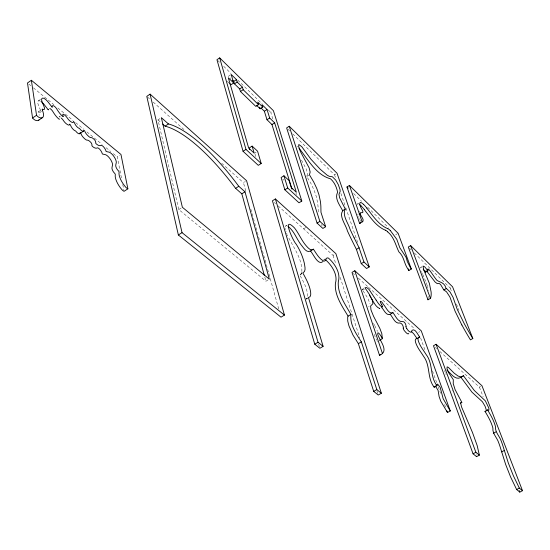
<?xml version="1.0" encoding="UTF-8"?>
<svg xmlns="http://www.w3.org/2000/svg" width="550" height="550" viewBox="0 0 550 550"><rect width="100%" height="100%" fill="white"/><g stroke="black" fill="none" stroke-linecap="round" stroke-linejoin="round"><path stroke-width="0.41" stroke-dasharray="2.75 2.06" d="M357.534 214.507L358.194 214.108M307.594 296.257C307.471 288.447 303.325 281.373 299.606 274.746L302.067 273.247M301.902 271.611C302.136 258.466 293.494 247.631 287.987 236.397M301.806 272.257L301.043 274.079L299.606 274.746M285.299 226.834L285.711 225.988L287.671 224.751M307.312 297.839L306.481 299.062M374.694 334.29L374.935 336.401L376.716 340.223M357.239 204.215L358.683 203.239M318.23 211.977L318.147 208.409A115.273 30.745 57 0 0 317.646 202.964L316.243 196.371L314.091 190.149L311.032 183.666L306.776 176.474L307.498 173.724L306.488 169.544L301.036 159.204M38.28 100.932L40.865 99.144M38.404 111.829L42.323 109.127M40.164 112.241L41.539 111.292M60.438 115.974L59.159 116.848A1.925 0.708 54.6 0 1 59.675 116.909A6.249 2.296 54.7 0 1 60.644 117.535M267.994 279.991L265.966 281.229L178.791 209.55L157.994 119.886L160.002 118.552M230.498 74.896L228.456 76.258L230.808 78.547M121.433 177.884L117.274 156.929L119.735 155.292M272.807 118.917L270.772 112.399L272.085 111.547M254.712 153.037L256.142 152.109M178.791 209.55L181.651 207.714M245.754 190.953L243.451 182.703L245.327 181.507M368.486 306.707L369.215 306.419M421.926 266.688L420.681 267.431L420.496 268.111M306.776 176.474L308.777 175.216M292.689 133.856L334.531 174.824L335.789 174.034M362.34 289.286L364.43 289.486M285.828 225.899L286.681 225.734M303.614 228.855L305.779 227.514M325.373 258.775L323.847 259.696L324.541 259.524M300.548 274.491L301.778 273.742M278.163 205.947L333.066 255.365L334.476 254.506M395.704 234.719L397.506 233.633M305.924 298.939L307.182 298.183M306.35 299.145L307.608 298.389M362.086 289.486L363.825 288.399M414.363 252.986L450.271 288.138L451.419 287.471M418.605 332.372L419.932 331.609M357.431 204.009L358.188 203.947M439.862 351.505L479.442 387.138L480.7 386.437M420.736 267.389L421.451 267.541M297 146.341L297.653 146.822M28.82 84.054L30.8 85.69M33.44 87.862L53.9 104.72M57.867 107.986L73.047 120.491M75.687 122.671L83.607 129.195M86.907 131.911L102.087 144.423M106.047 147.689L110.674 151.491M113.314 153.67L117.274 156.929M157.994 119.886L161.542 123.021M147.421 96.938L149.978 99.227M153.182 102.08L184.553 130.103M221.684 163.261L243.451 182.703M274.347 202.51L275.619 203.651M353.272 273.556L354.537 274.697M358.346 278.128L367.861 286.688M368.493 287.258L414.164 328.377M435.394 347.483L436.672 348.631M282.831 179.149L283.979 180.214M227.363 81.338L229.151 83.064M217.559 60.307L220.007 62.7M223.678 66.296L231.014 73.48M237.744 80.066L262.212 104.019M268.324 110.007L270.772 112.399M287.836 129.106L289.657 130.886M353.657 193.545L361.577 201.307M367.675 207.268L388.396 227.556M409.496 248.215L411.324 250.002M362.251 289.706L362.581 290.132M363.062 290.771L367.778 298.141L370.061 303.903M373.904 324.115L374.557 325.291M359.7 219.395L360.236 220.44M359.212 218.536L358.896 217.944M373.422 323.228L373.663 323.668M374.763 325.669L377.534 331.368M377.169 341.069L377.424 341.543M446.181 374.688L445.851 374.041M358.524 217.229L358.215 216.597M422.737 274.34L426.181 282.452M422.393 273.632L422.091 272.986M445.473 373.244L445.204 372.625M287.801 235.978L287.437 235.153M421.747 272.222L421.451 271.501M360.339 220.667L360.594 221.382M452.389 391.036L452.162 390.473M359.569 211.234L359.776 211.757M287.1 234.348L286.639 233.159M450.271 288.138L451.516 291.321M456.479 304.054L458.961 310.42M479.442 387.138L483.141 396.756M444.806 371.614L444.462 370.569M420.626 337.982L425.246 350.804M432.465 370.844L436.796 382.862M438.24 386.87L440.55 393.284M444.599 404.504L445.754 407.708M426.291 282.755L426.876 284.501M334.531 174.824L335.356 177.244M340.883 193.401L345.579 207.13M345.854 207.934L357.734 242.667M333.066 255.365L335.968 264.351M340.196 277.42L359.748 337.851M376.922 390.94L377.712 393.388M321.578 224.434L322.094 226.036M285.986 231.303L286.103 231.66M295.948 193.022L296.457 194.652M426.958 284.783L427.508 286.674M318.643 344.197L319.371 346.644M254.952 153.856L255.908 157.135M250.827 209.103L278.706 308.921M264.825 277.104L265.966 281.229M427.646 287.189L427.893 288.186M285.526 229.625L285.306 228.449M122.76 184.594L123.922 190.458M476.08 453.819L476.183 454.348M428.319 290.276L428.388 290.709M428.704 296.409A67.801 15.517 58.8 0 1 428.574 297.626M40.501 101.269A7.562 2.805 54.2 0 0 39.325 100.808A7.15 2.654 54.2 0 0 38.486 105.27A41.656 15.826 53.7 0 1 40.301 109.794A4.867 1.822 54.2 0 1 40.233 112.193A3.417 1.279 54.2 0 1 39.902 112.31L39.806 112.31A3.417 1.279 54.2 0 1 38.919 111.953A1.464 0.55 54.2 0 0 38.404 112.681A13.351 5.046 54.1 0 1 39.277 115.314"/><path stroke-width="0.82" d="M407.076 261.092L410.3 267.451A30.828 6.827 59.1 0 0 411.338 269.012L408.877 270.476A30.807 6.882 59.1 0 1 407.839 268.916C403.996 263.505 404.154 256.589 398.874 251.866C395.587 245.169 394.171 237.353 388.066 232.224A32.869 7.562 59 0 0 387.75 231.928M363.481 204.332C357.362 198.646 360.25 207.261 362.154 209.873C365.062 215.291 359.067 210.471 360.023 214.39M407.124 260.693L406.003 257.166L399.843 247.775L396.818 239.381L390.5 230.752A32.89 7.501 59 0 0 390.191 230.457M434.225 386.396L434.211 387.262L436.982 385.701L437.085 384.45L437.594 384.086L440.151 387.255L443.183 398.777L450.278 410.967L447.487 412.521L440.763 401.17L439.106 396.516L438.103 390.445L435.325 385.894M379.459 340.354L382.36 338.669L381.81 333.623L379.878 328.481L373.505 316.14L370.954 309.843L370.631 305.972L372.955 303.662L372.281 300.19L369.579 294.697L364.966 287.746L366.692 287.554L369.071 289.493L376.145 300.142M69.575 124.169L70.414 124.864A4.874 1.767 54.9 0 0 75.632 130.969A4.861 1.76 55 0 0 79.888 133.492M522.5 490.696L519.344 488.098L513.308 475.606L508.317 462.99L503.078 446.401A39.181 9.13 60.8 0 0 501.394 441.485C499.703 436.116 494.945 432.451 495.481 426.58C493.879 420.606 490.765 415.174 487.568 409.922L484.997 411.345C488.187 416.591 491.294 422.022 492.882 427.996C492.312 433.868 497.09 437.504 498.747 442.881A39.16 9.199 60.8 0 1 500.424 447.796L505.649 464.42L510.62 477.036L516.643 489.527L519.805 492.119L522.5 490.696L481.958 385.736L436.095 344.259L433.476 345.757L473.062 453.798L476.554 456.665L479.359 455.146L477.146 445.486L472.436 432.389L461.587 407.014L460.659 403.164L460.976 402.401L461.849 402.401L460.501 403.15M360.704 222.53L360.25 223.183A29.892 7.171 58.2 0 1 359.604 223.41L346.954 186.986L349.442 185.433L398.111 233.269L411.338 269.019M406.051 326.542C406.257 324.624 404.491 321.076 402.428 321.585C397.684 322.114 395.478 315.673 392.92 312.634L390.184 314.243C392.714 317.157 395.196 324.328 399.974 322.981C401.961 323.249 403.535 326.129 403.329 328.123M323.022 261.511C317.989 265.987 313.239 253.742 310.468 250.979L313.404 249.184C316.216 253.309 318.711 258.163 323.146 260.789C326.37 262.735 325.483 256.341 328.412 258.074C334.696 263.464 340.931 273.137 338.339 281.483C337.178 293.363 345.352 304.645 350.996 314.511C349.587 324.493 356.194 333.836 361.371 341.887L376.819 389.599L381.356 393.25L378.242 395.024L373.697 391.38L358.346 343.647L352.997 335.108L348.947 325.854L347.724 321.062L347.676 317.398L348.081 316.147L351.058 314.387M392.92 312.634C388.747 314.683 385.921 306.859 383.439 304.432C381.576 300.678 378.283 299.544 381.693 304.755M390.122 314.346C386.272 316.161 383.673 309.334 381.391 307.093M380.387 354.482L379.521 355.314L352 272.415L354.791 270.738L421.252 330.839L450.278 410.967M487.568 409.922L488.888 410.107L488.861 408.114L485.334 400.847L474.231 390.39L463.464 375.76L461.292 376.984L458.074 376.062L454.128 373.12L448.429 367.448L447.136 366.877L446.992 368.61L448.429 372.377L453.31 379.679L453.228 383.666L455.07 389.538L461.849 402.401M463.464 375.76L460.652 377.472M313.404 249.184C310.674 251.384 307.794 247.507 306.089 245.671C301.4 240.268 298.87 233.427 294.429 227.865C281.284 214.803 293.102 241.354 296.189 244.145C299.853 249.989 302.713 256.389 304.301 263.113C304.666 266.062 306.508 271.466 302.803 272.869C305.745 278.327 309.224 284.467 310.441 290.929C310.757 292.971 311.486 297.289 308.44 297.426L323.111 346.363L319.859 348.274L314.758 344.19L272.436 200.791L275.392 198.935L335.892 253.653L381.356 393.25M310.386 251.068C306.391 253.234 303.339 247.335 301.111 244.853C296.519 238.831 294.154 230.972 287.946 226.27M460.536 377.596C455.132 380.49 450.512 373.058 446.93 370.04M379.569 308.454C375.506 306.928 373.484 301.434 371.092 297.935M80.499 132.811L80.877 133.43A4.235 1.533 55.1 0 0 82.926 136.957A9.529 3.431 55.1 0 0 85.188 139.191A5.376 1.939 55.1 0 0 87.258 140.14A6.091 2.207 55.3 0 1 90.784 142.368A1.877 0.674 55.3 0 1 91.726 143.894A3.692 1.334 55.3 0 1 91.85 145.523L92.269 146.224A8.635 3.101 55.3 0 0 95.026 147.984A12.739 4.572 55.2 0 0 97.185 147.936A4.132 1.485 55.5 0 1 100.258 149.903A4.764 1.712 55.5 0 1 102.334 153.959A60.294 21.182 54.8 0 0 105.064 154.571A7.129 2.558 55.7 0 1 109.814 158.455A6.738 2.413 55.7 0 1 112.475 165.495A37.407 13.344 56.4 0 0 111.98 167.97A4.537 1.629 55.9 0 0 112.956 171.084A3.162 1.134 55.9 0 0 113.389 171.806L113.513 171.978A3.162 1.134 55.9 0 0 114.421 173.051A1.368 0.495 55.9 0 1 115.314 174.852A12.292 4.421 56.1 0 0 121.688 189.379A5.156 1.863 56.2 0 0 124.094 191.297L127.875 188.822L120.966 154.481L31.371 80.266L27.5 82.968L32.567 118.002A5.582 2.118 54.2 0 0 35.324 120.209A13.351 5.046 54.1 0 0 38.981 119.9M32.567 118.002L36.541 115.266L31.371 80.266M38.493 120.34L42.446 117.624M79.688 133.719L83.483 131.147M150.095 94.132L146.781 96.367L178.365 234.981L281.009 317.171L284.453 315.102L246.579 180.709L150.095 94.132L182.036 232.65L284.453 315.102M256.733 105.504L260.102 108.79L262.776 107.044L262.034 104.631L267.032 109.519L269.665 117.996L274.636 122.829L296.347 192.273L291.239 187.529L289.08 180.572L283.931 175.773L281.112 177.554L284.845 189.771L299.001 202.799L301.812 201.039L273.405 110.694L219.67 57.881L216.947 59.709L243.059 151.298L258.308 165.344L261.202 163.488L257.579 151.188L252.127 146.108L249.246 147.964L249.7 149.524M162.724 124.059L165.096 126.149L168.424 123.936A125.593 40.48 57.7 0 1 238.796 186.306L245.004 191.806L269.349 279.166L182.366 207.261L161.343 117.659L168.424 123.936M262.776 107.044L257.723 102.108L258.507 104.672L255.819 106.425L240.46 91.513L239.704 88.942L234.458 83.841L233.75 81.414L236.466 79.612L231.179 74.442L233.674 82.981L230.938 84.796L229.742 83.641M234.458 83.841L237.181 82.039L236.466 79.612M239.704 88.942L242.413 87.148L237.181 82.039M240.46 91.513L243.176 89.719L242.413 87.148M292.009 189.131L271.961 124.554L266.984 119.728L264.371 111.251L267.032 109.519M266.984 119.728L269.665 117.996M271.961 124.554L274.636 122.829M243.059 151.298L245.981 149.414L219.67 57.881M289.224 126.246L286.626 127.923L317.075 223.121L322.871 228.442L325.655 226.731L320.973 212.307L320.877 206.718A115.349 30.504 57 0 0 320.361 201.279L318.945 194.686L316.779 188.471L313.706 181.981L309.451 174.79L310.159 172.047L309.134 167.867L300.266 151.236L298.643 146.403L298.829 144.485L301.778 146.699L310.881 159.149L320.32 169.338L327.058 175.093L329.271 176.33L332.365 176.742L335.713 180.07L338.284 184.601L340.051 189.654L340.147 191.572L338.972 194.274L339.563 197.663L345.249 209.014C336.421 213.317 345.923 224.503 347.366 230.801A100.904 23.705 59 0 0 351.464 239.456L356.421 249.411L361.247 263.636L366.568 268.517L369.263 266.901L337.047 173.25L289.224 126.246L319.873 221.403L325.655 226.731M165.096 126.149A125.489 40.796 57.7 0 1 235.606 188.341L238.796 186.306M264.371 275.461L241.828 193.827L245.004 191.806M178.365 234.981L182.036 232.65M284.845 189.771L287.691 187.976L283.931 175.773M317.075 223.121L319.873 221.403M359.611 223.41L362.168 221.849A29.913 7.116 58.2 0 0 362.814 221.629C364.327 218.976 360.628 216.349 360.216 213.702M356.421 249.411L359.095 247.789L354.124 237.834M361.247 263.636L363.956 262.006L369.263 266.901M461.89 325.002A62.205 12.808 59.8 0 0 470.449 339.866L472.828 338.511L452.567 286.798L410.658 245.603L408.279 247.026L427.982 299.798L430.451 298.361A67.836 15.393 58.8 0 0 431.111 291.988L429.378 283.36L423.541 269.287L423.039 266.035L424.786 266.915L427.934 270.813L425.556 272.216L423.191 269.163M314.758 344.19L318.024 342.272L323.111 346.363M426.559 270.868L435.078 281.999L437.277 283.656L439.23 283.484L440.598 284.536L443.747 289.864L446.518 288.578L449.969 291.878L453.007 297.227L457.277 309.451L464.241 323.641A62.232 12.705 59.8 0 0 472.835 338.511M358.346 343.647L361.371 341.887M379.521 355.314C389.696 351.285 379.658 340.794 377.712 334.29C377.121 329.526 382.016 337.418 382.36 338.669M417.739 338.161L419.746 336.999C417.801 335.053 415.36 327.993 412.019 330.275C411.854 334.792 407.743 330.454 406.78 328.584M373.697 391.38L376.819 389.599M345.249 209.014C341.942 215.339 348.232 222.984 350.02 229.178A100.959 23.519 59 0 0 354.131 237.834M493.288 433.324L495.908 431.894M473.062 453.798L475.874 452.272L479.359 455.146M501.683 451.887L504.322 450.464M516.643 489.527L519.344 488.098M485.953 411.716L484.997 411.345M443.747 289.864L446.552 291.844L449.921 297.014L455.056 311.135L461.869 325.002M416.9 338.525C413.951 338.752 415.724 342.815 416.377 344.472C418.131 348.782 421.183 352.351 423.562 356.311C430.602 365.509 426.958 378.077 434.211 387.262M419.746 336.999C416.666 336.923 418.344 341.158 419.024 342.774C420.757 347.071 423.768 350.639 426.154 354.558C433.311 363.791 429.715 376.447 436.982 385.701M385.454 230.23C376.138 226.456 370.418 217.278 364.361 209.694M387.894 228.745C378.599 224.936 372.9 215.758 366.843 208.175M325.641 259.889C331.843 265.313 338.078 274.924 335.424 283.243C334.269 295.061 342.155 306.343 348.081 316.147M411.249 331.375L413.669 333.712L417.065 338.546M359.397 204.511L360.999 205.858M235.606 188.341L241.828 193.827M245.981 149.414L261.202 163.488M287.691 187.976L301.812 201.039M233.674 82.981L228.326 77.777L248.662 148.019L254.183 153.141L252.127 146.108M243.176 89.719L258.507 104.672M232.574 80.266L233.75 81.414M261.037 107.999L264.371 111.251M346.954 186.986L348.171 188.176M298.925 148.088C307.876 159.218 316.119 174.989 330.488 178.791C334.393 182.174 336.648 187.241 337.631 192.232C334.304 198.461 339.762 205.095 342.636 210.623M460.886 377.211L471.948 392.157L482.412 401.754L485.134 406.354L486.475 410.541M369.353 295.199L369.586 295.549M369.827 295.921L370.576 297.089M446.091 288.502C444.682 282.934 441.471 282.776 437.601 280.775C435.848 280.514 426.408 263.402 427.934 270.813M519.193 490.518L519.805 492.119M410.658 245.603L430.451 298.361M408.293 268.888L408.877 270.476M436.095 344.259L475.874 452.272M425.556 272.216L425.157 270.909M446.909 410.919L447.487 412.521M349.442 185.433L362.168 221.849M359.095 247.789L363.956 262.006M354.791 270.738L382.477 353.609M259.614 107.174L260.102 108.79M275.392 198.935L318.024 342.272M59.524 119.13L59.228 119.261A8.903 3.252 54.5 0 1 56.107 116.208A13.111 4.778 54.5 0 1 53.041 111.829A4.311 1.588 54.4 0 0 49.761 108.46M476.486 456.156L476.554 456.665M387.86 228.676A15.709 3.561 58.8 0 1 390.163 230.388M363.461 204.277A17.662 4.118 58.5 0 1 366.836 208.093M385.419 230.154A15.703 3.589 58.8 0 1 387.729 231.859M360.979 205.803A17.648 4.152 58.5 0 1 364.354 209.619M406.759 328.618A1.973 0.488 59.7 0 1 406.017 326.501M381.707 304.734A2.049 0.522 59.4 0 1 382.429 306.955M382.051 306.817A8.724 2.228 59.4 0 1 376.193 300.128M379.741 308.364A2.021 0.522 59.4 0 1 379.692 308.557M403.288 328.054A1.994 0.502 59.7 0 0 404.14 330.357L404.69 331.059A8.484 2.118 59.7 0 0 408.746 333.431M428.285 298.918A67.801 15.517 58.8 0 1 427.976 299.784M80.039 132.743A4.861 1.76 55 0 1 80.011 133.169M69.534 124.547A4.297 1.567 54.8 0 1 68.248 124.96A9.694 3.527 54.7 0 1 66.076 123.571A5.473 1.994 54.7 0 1 63.635 120.828A6.249 2.296 54.7 0 0 61.325 118.113M48.256 109.801A4.978 1.836 54.4 0 1 48.221 109.271M48.256 109.794A61.291 21.711 54.4 0 1 44.584 105.105A7.562 2.805 54.2 0 0 41.388 101.839M52.119 107.14A4.984 1.822 54.5 0 1 53.357 105.71A4.317 1.574 54.5 0 1 56.891 109.189A13.124 4.744 54.6 0 0 59.957 113.568A8.91 3.231 54.6 0 0 63.078 116.634L63.374 116.559A3.795 1.375 54.7 0 1 62.844 114.517A1.932 0.701 54.7 0 1 63.511 114.29A6.256 2.276 54.7 0 1 67.464 118.216A5.479 1.98 54.8 0 0 69.905 120.966A9.701 3.499 54.7 0 0 72.064 122.354A4.304 1.554 54.8 0 0 73.384 121.578L74.229 122.272A4.881 1.76 54.9 0 0 79.434 128.391A4.861 1.746 55 0 0 83.834 130.178L84.666 130.866A4.242 1.519 55.2 0 0 86.714 134.399A9.536 3.403 55.1 0 0 88.976 136.634A5.383 1.925 55.2 0 0 91.039 137.596A6.098 2.186 55.3 0 1 94.559 139.831A1.877 0.674 55.3 0 1 95.501 141.357A3.699 1.327 55.3 0 1 95.624 142.986L96.044 143.688A8.642 3.08 55.3 0 0 98.801 145.461A12.753 4.537 55.3 0 0 100.946 145.42A4.132 1.471 55.5 0 1 104.012 147.393A4.771 1.705 55.5 0 1 106.095 151.449A60.349 21.024 54.8 0 0 108.804 152.068A7.136 2.537 55.7 0 1 113.547 155.966A6.744 2.399 55.7 0 1 116.222 163.006A37.441 13.248 56.4 0 0 115.741 165.481A4.544 1.616 55.9 0 0 116.724 168.596A3.169 1.127 55.9 0 0 117.157 169.311L117.281 169.483A3.169 1.127 55.9 0 0 118.188 170.562A1.375 0.488 56 0 1 119.082 172.363A12.306 4.393 56.2 0 0 125.476 186.897A5.163 1.849 56.2 0 0 127.875 188.822M52.119 107.14A61.352 21.546 54.4 0 1 48.448 102.444A7.569 2.784 54.3 0 0 43.203 98.127A7.157 2.633 54.3 0 0 42.384 102.582A41.697 15.709 53.8 0 1 44.206 107.106A4.867 1.808 54.2 0 1 44.144 109.498A3.424 1.272 54.2 0 1 43.821 109.615L43.718 109.615A3.389 1.258 54.2 0 1 42.845 109.257A1.464 0.543 54.3 0 0 42.329 109.979M42.309 109.973A13.365 5.005 54.1 0 1 39.297 117.501A5.582 2.097 54.2 0 1 36.541 115.266"/></g></svg>
